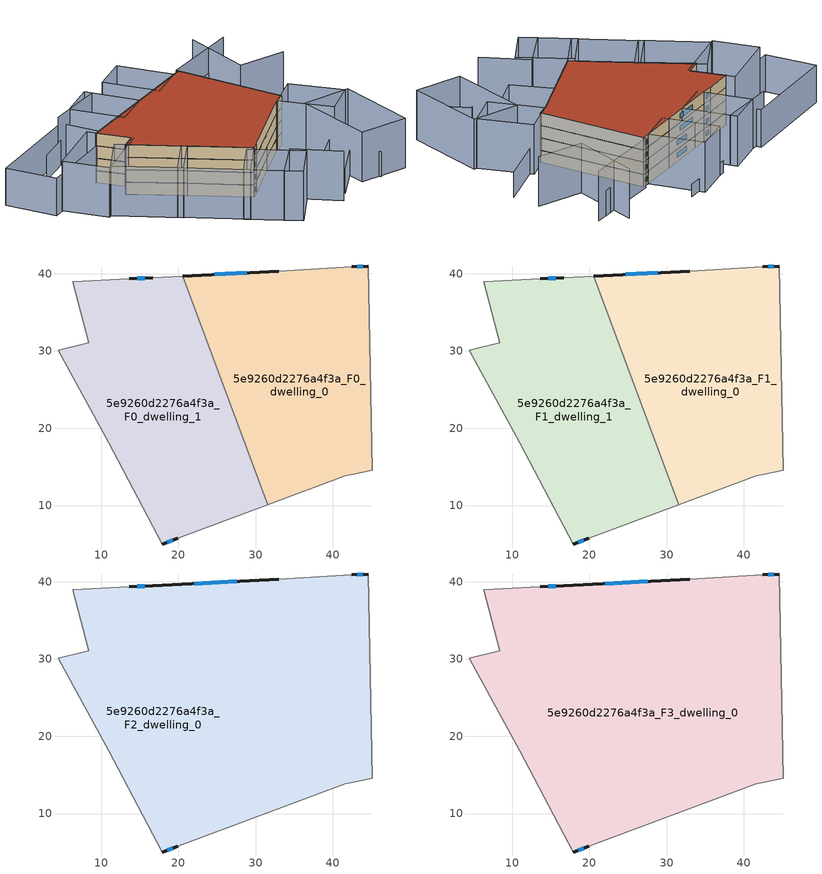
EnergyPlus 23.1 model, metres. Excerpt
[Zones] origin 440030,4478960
5e9260d2276a4f3a_F0_dwelling_0
 floor ground (EU_floor_Construction): 45.12,14.56 44.6,41.02 42.45,40.9 32.97,40.37 20.56,39.71 31.53,10.11 41.59,13.84 42.3,14 z0
 wall outside (EU_wall_Construction): 20.56,39.71 32.97,40.37 / 42.45,40.9 44.6,41.02 z0:3
 wall adiabatic (EU_wall_Construction): 44.6,41.02 45.12,14.56 42.3,14 41.59,13.84 31.53,10.11 / 32.97,40.37 42.45,40.9 z0:3
 wall to 5e9260d2276a4f3a_F0_dwelling_1 (EU_wall_Construction): 31.53,10.11 20.56,39.71 z0:3
 window (EU_Window_Construction): 24.67,39.92 28.86,40.15 / 43.16,40.94 43.89,40.98 z0.99:2.01
5e9260d2276a4f3a_F0_dwelling_1
 floor ground (EU_floor_Construction): 31.53,10.11 20.56,39.71 16.65,39.5 13.63,39.38 6.34,38.96 8.4,31.06 4.4,30.13 10.97,18.15 17.91,5.02 19.91,5.79 z0
 wall outside (EU_wall_Construction): 13.63,39.38 16.65,39.5 / 19.91,5.79 17.91,5.02 z0:3
 wall adiabatic (EU_wall_Construction): 16.65,39.5 20.56,39.71 / 31.53,10.11 19.91,5.79 / 17.91,5.02 10.97,18.15 4.4,30.13 8.4,31.06 6.34,38.96 13.63,39.38 z0:3
 window (EU_Window_Construction): 14.63,39.42 15.65,39.46 / 19.25,5.54 18.57,5.28 z0.99:2.01
5e9260d2276a4f3a_F1_dwelling_0
 floor to 5e9260d2276a4f3a_F0_dwelling_0 (EU_floor_Construction): 45.12,14.56 44.6,41.02 42.45,40.9 32.97,40.37 20.56,39.71 31.53,10.11 41.59,13.84 42.3,14 z3
 wall outside (EU_wall_Construction): 20.56,39.71 32.97,40.37 / 42.45,40.9 44.6,41.02 z3:6
 wall adiabatic (EU_wall_Construction): 44.6,41.02 45.12,14.56 42.3,14 41.59,13.84 31.53,10.11 / 32.97,40.37 42.45,40.9 z3:6
 wall to 5e9260d2276a4f3a_F1_dwelling_1 (EU_wall_Construction): 31.53,10.11 20.56,39.71 z3:6
 window (EU_Window_Construction): 24.67,39.92 28.86,40.15 / 43.16,40.94 43.89,40.98 z3.99:5.01
5e9260d2276a4f3a_F1_dwelling_1
 floor to 5e9260d2276a4f3a_F0_dwelling_1 (EU_floor_Construction): 31.53,10.11 20.56,39.71 16.65,39.5 13.63,39.38 6.34,38.96 8.4,31.06 4.4,30.13 10.97,18.15 17.91,5.02 19.91,5.79 z3
 wall outside (EU_wall_Construction): 13.63,39.38 16.65,39.5 / 19.91,5.79 17.91,5.02 z3:6
 wall adiabatic (EU_wall_Construction): 16.65,39.5 20.56,39.71 / 31.53,10.11 19.91,5.79 / 17.91,5.02 10.97,18.15 4.4,30.13 8.4,31.06 6.34,38.96 13.63,39.38 z3:6
 window (EU_Window_Construction): 14.63,39.42 15.65,39.46 / 19.25,5.54 18.57,5.28 z3.99:5.01
5e9260d2276a4f3a_F2_dwelling_0
 floor to 5e9260d2276a4f3a_F1_dwelling_0 (EU_floor_Construction): 45.12,14.56 44.6,41.02 42.45,40.9 32.97,40.37 20.56,39.71 31.53,10.11 41.59,13.84 42.3,14 z6
 floor to 5e9260d2276a4f3a_F1_dwelling_1 (EU_floor_Construction): 31.53,10.11 20.56,39.71 16.65,39.5 13.63,39.38 6.34,38.96 8.4,31.06 4.4,30.13 10.97,18.15 17.91,5.02 19.91,5.79 z6
 wall outside (EU_wall_Construction): 13.63,39.38 16.65,39.5 32.97,40.37 / 42.45,40.9 44.6,41.02 / 19.91,5.79 17.91,5.02 z6:9
 wall adiabatic (EU_wall_Construction): 32.97,40.37 42.45,40.9 / 44.6,41.02 45.12,14.56 42.3,14 41.59,13.84 19.91,5.79 / 17.91,5.02 10.97,18.15 4.4,30.13 8.4,31.06 6.34,38.96 13.63,39.38 z6:9
 window (EU_Window_Construction): 14.63,39.42 15.65,39.46 / 22.06,39.79 27.56,40.08 / 43.16,40.94 43.89,40.98 / 19.25,5.54 18.57,5.28 z6.99:8.01
5e9260d2276a4f3a_F3_dwelling_0
 floor to 5e9260d2276a4f3a_F2_dwelling_0 (EU_floor_Construction): 42.3,14 45.12,14.56 44.6,41.02 42.45,40.9 32.97,40.37 16.65,39.5 13.63,39.38 6.34,38.96 8.4,31.06 4.4,30.13 10.97,18.15 17.91,5.02 19.91,5.79 41.59,13.84 z9
 wall outside (EU_wall_Construction): 13.63,39.38 16.65,39.5 32.97,40.37 / 42.45,40.9 44.6,41.02 / 19.91,5.79 17.91,5.02 z9:12
 wall adiabatic (EU_wall_Construction): 32.97,40.37 42.45,40.9 / 44.6,41.02 45.12,14.56 42.3,14 41.59,13.84 19.91,5.79 / 17.91,5.02 10.97,18.15 4.4,30.13 8.4,31.06 6.34,38.96 13.63,39.38 z9:12
 window (EU_Window_Construction): 14.63,39.42 15.65,39.46 / 22.06,39.79 27.56,40.08 / 43.16,40.94 43.89,40.98 / 19.25,5.54 18.57,5.28 z9.99:11.01
 roof outside (EU_roof_Construction): 44.6,41.02 45.12,14.56 42.3,14 41.59,13.84 19.91,5.79 17.91,5.02 10.97,18.15 4.4,30.13 8.4,31.06 6.34,38.96 13.63,39.38 16.65,39.5 32.97,40.37 42.45,40.9 z12
shading: 30.26,-11.02 39.15,-6.73 / 39.15,-6.73 42.16,-12.97 / 53.76,7.72 51.51,15.79 / 51.51,15.79 64.13,19.31 / 61.92,42 42.98,40.36 / 11.35,50.72 1.92,48.94 / 19.91,5.79 42.27,14.1 / 42.27,14.1 46.74,2.04 / 46.74,2.04 24.39,-6.26 / 24.39,-6.26 19.91,5.79 z0:6; 10.99,-6.99 21.58,-1.89 / 21.58,-1.89 26.77,-12.69 / 45.12,14.56 44.59,41.54 / 44.59,41.54 65.15,41.94 / 65.45,26.61 54.37,30.89 / 54.37,30.89 60.62,47.05 / 24.37,51.04 9.35,50.49 / 55.75,4.06 48.98,-14.96 / 48.98,-14.96 37.59,-10.91 / 37.59,-10.91 44.36,8.11 / 44.36,8.11 55.75,4.06 / 16.36,5.97 22.58,-5.75 / 22.58,-5.75 12.98,-10.85 / 12.98,-10.85 6.76,0.87 / 6.76,0.87 16.36,5.97 / 46.18,1.53 42.3,14.01 / 42.3,14.01 51.21,16.77 / 51.21,16.77 55.08,4.3 / 55.08,4.3 46.18,1.53 / 7.46,-0.46 -0.05,13.84 / -0.05,13.84 10.4,19.33 / 10.4,19.33 17.91,5.02 / 17.91,5.02 7.46,-0.46 / 0.6,12.63 -6.99,26.89 / -6.99,26.89 3.38,32.41 / 3.38,32.41 10.97,18.15 / 10.97,18.15 0.6,12.63 / 8.54,30.48 -7.9,26.68 / -7.9,26.68 -10.37,37.37 / -10.37,37.37 6.06,41.18 / 6.06,41.18 8.54,30.48 / 16.95,38.04 14.33,50.78 / 14.33,50.78 24.02,52.77 / 24.02,52.77 26.64,40.03 / 26.64,40.03 16.95,38.04 / 39.67,54.02 42.45,40.9 / 42.45,40.9 33.27,38.96 / 33.27,38.96 30.49,52.08 / 30.49,52.08 39.67,54.02 z0:12; 13.63,39.38 -13.24,37.13 / -13.24,37.13 -14.28,49.59 / -14.28,49.59 12.59,51.84 / 12.59,51.84 13.63,39.38 z0:9; 43.36,52.71 28.82,51.99 z0:3
[Building]
EU S2 Campaign: North Axis=0; Terrain=City; Solar Distribution=FullExterior
[Site:Location]
Madrid: Latitude=40.5; Longitude=-3.5; Time Zone=1; Elevation=609
[SizingPeriod:WeatherFileDays]
AnnualSizingPeriod: Begin Month=1; Begin Day of Month=1; End Month=12; End Day of Month=31; Day of Week for Start Day=Monday; Use Weather File Daylight Saving Period=No; Use Weather File Rain and Snow Indicators=No
[MATERIAL]
EU_InternalMass_Material: Roughness=MediumRough; Thickness=0.1; Conductivity=1; Density=1800; Specific Heat=900; Thermal Absorptance=0.9; Solar Absorptance=0.7; Visible Absorptance=0.7
[MATERIAL:NOMASS] Roughness=MediumRough; Thermal Absorptance=0.9; Solar Absorptance=0.7; Visible Absorptance=0.7
Name | Thermal Resistance
EU_wall_NoMass | 0.609216
EU_roof_NoMass | 0.513268
EU_floor_NoMass | 0.568163
[WINDOWMATERIAL:SIMPLEGLAZINGSYSTEM]
EU_Window_SimpleGlazing: UFactor=5.50606; Solar Heat Gain Coefficient=0.85; Visible Transmittance=0.85
[CONSTRUCTION]
EU_wall_Construction: EU_wall_NoMass
EU_roof_Construction: EU_roof_NoMass
EU_floor_Construction: EU_floor_NoMass
EU_InternalMass_Construction: EU_InternalMass_Material
EU_Window_Construction: EU_Window_SimpleGlazing
[ZONE] Type=1; Multiplier=1; Ceiling Height=autocalculate; Floor Area=autocalculate; Part of Total Floor Area=Yes
Name | Volume
5e9260d2276a4f3a_F0_dwelling_0; 5e9260d2276a4f3a_F1_dwelling_0 | 1622.28
5e9260d2276a4f3a_F2_dwelling_0 | 3244.56
5e9260d2276a4f3a_F3_dwelling_0 | 3244.57
5e9260d2276a4f3a_F0_dwelling_1; 5e9260d2276a4f3a_F1_dwelling_1 | 1622.29
[INTERNALMASS] Construction=EU_InternalMass_Construction
Name | Zone or ZoneList | Surface Area
5e9260d2276a4f3a_F0_dwelling_0_EU_InternalMass | 5e9260d2276a4f3a_F0_dwelling_0 | 540.76
5e9260d2276a4f3a_F0_dwelling_1_EU_InternalMass | 5e9260d2276a4f3a_F0_dwelling_1 | 540.762
5e9260d2276a4f3a_F1_dwelling_0_EU_InternalMass | 5e9260d2276a4f3a_F1_dwelling_0 | 540.76
5e9260d2276a4f3a_F1_dwelling_1_EU_InternalMass | 5e9260d2276a4f3a_F1_dwelling_1 | 540.762
5e9260d2276a4f3a_F2_dwelling_0_EU_InternalMass | 5e9260d2276a4f3a_F2_dwelling_0 | 1081.52
5e9260d2276a4f3a_F3_dwelling_0_EU_InternalMass | 5e9260d2276a4f3a_F3_dwelling_0 | 1081.52
[OTHEREQUIPMENT] Fuel Type=Electricity; Design Level Calculation Method=Watts/Area; Power per Zone Floor Area=1; Fraction Latent=0; Fraction Radiant=0; Fraction Lost=0; Carbon Dioxide Generation Rate=0; EndUse Subcategory=EU_Step8_InternalGains
Name | Zone or ZoneList or Space or SpaceList | Schedule
EU_Step8_InternalGain_5e9260d2276a4f3a_F0_dwelling_0_f000 | 5e9260d2276a4f3a_F0_dwelling_0 | EU_Step8_GainSchedule_5e9260d2276a4f3a_F0_dwelling_0_f000
EU_Step8_InternalGain_5e9260d2276a4f3a_F0_dwelling_1_f000 | 5e9260d2276a4f3a_F0_dwelling_1 | EU_Step8_GainSchedule_5e9260d2276a4f3a_F0_dwelling_1_f000
EU_Step8_InternalGain_5e9260d2276a4f3a_F1_dwelling_0_f000 | 5e9260d2276a4f3a_F1_dwelling_0 | EU_Step8_GainSchedule_5e9260d2276a4f3a_F1_dwelling_0_f000
EU_Step8_InternalGain_5e9260d2276a4f3a_F1_dwelling_1_f000 | 5e9260d2276a4f3a_F1_dwelling_1 | EU_Step8_GainSchedule_5e9260d2276a4f3a_F1_dwelling_1_f000
EU_Step8_InternalGain_5e9260d2276a4f3a_F2_dwelling_0_f000 | 5e9260d2276a4f3a_F2_dwelling_0 | EU_Step8_GainSchedule_5e9260d2276a4f3a_F2_dwelling_0_f000
EU_Step8_InternalGain_5e9260d2276a4f3a_F3_dwelling_0_f000 | 5e9260d2276a4f3a_F3_dwelling_0 | EU_Step8_GainSchedule_5e9260d2276a4f3a_F3_dwelling_0_f000
[ZONEVENTILATION:DESIGNFLOWRATE] Schedule=EU_AlwaysOn; Design Flow Rate Calculation Method=AirChanges/Hour; Air Changes per Hour=0.752966; Ventilation Type=Natural; Fan Pressure Rise=0; Fan Total Efficiency=1; Constant Term Coefficient=1; Temperature Term Coefficient=0; Velocity Term Coefficient=0; Velocity Squared Term Coefficient=0; Minimum Indoor Temperature=-100; Maximum Indoor Temperature=100; Delta Temperature=-100; Minimum Outdoor Temperature=-100; Maximum Outdoor Temperature=100; Maximum Wind Speed=40
Name | Zone or ZoneList or Space or SpaceList
EU_ConstantAir_5e9260d2276a4f3a_F0_dwelling_0 | 5e9260d2276a4f3a_F0_dwelling_0
EU_ConstantAir_5e9260d2276a4f3a_F0_dwelling_1 | 5e9260d2276a4f3a_F0_dwelling_1
EU_ConstantAir_5e9260d2276a4f3a_F1_dwelling_0 | 5e9260d2276a4f3a_F1_dwelling_0
EU_ConstantAir_5e9260d2276a4f3a_F1_dwelling_1 | 5e9260d2276a4f3a_F1_dwelling_1
EU_ConstantAir_5e9260d2276a4f3a_F2_dwelling_0 | 5e9260d2276a4f3a_F2_dwelling_0
EU_ConstantAir_5e9260d2276a4f3a_F3_dwelling_0 | 5e9260d2276a4f3a_F3_dwelling_0
[HVACTEMPLATE:THERMOSTAT] Constant Heating Setpoint=20; Constant Cooling Setpoint=50
EU_HeatOnly_5e9260d2276a4f3a_F0_dwelling_0; EU_HeatOnly_5e9260d2276a4f3a_F0_dwelling_1; EU_HeatOnly_5e9260d2276a4f3a_F1_dwelling_0; EU_HeatOnly_5e9260d2276a4f3a_F1_dwelling_1; EU_HeatOnly_5e9260d2276a4f3a_F2_dwelling_0; EU_HeatOnly_5e9260d2276a4f3a_F3_dwelling_0
[HVACTEMPLATE:ZONE:IDEALLOADSAIRSYSTEM] System Availability Schedule=EU_AlwaysOn; Maximum Heating Supply Air Temperature=50; Minimum Cooling Supply Air Temperature=13; Maximum Heating Supply Air Humidity Ratio=0.0156; Minimum Cooling Supply Air Humidity Ratio=0.0077; Heating Limit=NoLimit; Cooling Limit=NoLimit; Heating Availability Schedule=EU_AlwaysOn; Cooling Availability Schedule=EU_CoolingOff; Dehumidification Control Type=ConstantSensibleHeatRatio; Cooling Sensible Heat Ratio=0.7; Dehumidification Setpoint=60; Humidification Control Type=None; Humidification Setpoint=30; Outdoor Air Method=None; Outdoor Air Flow Rate per Person=0.00944; Outdoor Air Flow Rate per Zone Floor Area=0; Outdoor Air Flow Rate per Zone=0; Demand Controlled Ventilation Type=None; Outdoor Air Economizer Type=NoEconomizer; Heat Recovery Type=None; Sensible Heat Recovery Effectiveness=0.7; Latent Heat Recovery Effectiveness=0.65
Name | Template Thermostat
5e9260d2276a4f3a_F0_dwelling_0 | EU_HeatOnly_5e9260d2276a4f3a_F0_dwelling_0
5e9260d2276a4f3a_F0_dwelling_1 | EU_HeatOnly_5e9260d2276a4f3a_F0_dwelling_1
5e9260d2276a4f3a_F1_dwelling_0 | EU_HeatOnly_5e9260d2276a4f3a_F1_dwelling_0
5e9260d2276a4f3a_F1_dwelling_1 | EU_HeatOnly_5e9260d2276a4f3a_F1_dwelling_1
5e9260d2276a4f3a_F2_dwelling_0 | EU_HeatOnly_5e9260d2276a4f3a_F2_dwelling_0
5e9260d2276a4f3a_F3_dwelling_0 | EU_HeatOnly_5e9260d2276a4f3a_F3_dwelling_0
[SIZING:ZONE] Zone Cooling Design Supply Air Temperature Input Method=SupplyAirTemperature; Zone Cooling Design Supply Air Temperature=13; Zone Heating Design Supply Air Temperature Input Method=SupplyAirTemperature; Zone Heating Design Supply Air Temperature=50; Zone Cooling Design Supply Air Humidity Ratio=0.008; Zone Heating Design Supply Air Humidity Ratio=0.008; Cooling Design Air Flow Method=DesignDay; Cooling Design Air Flow Rate=0; Cooling Minimum Air Flow per Zone Floor Area=0.000762; Cooling Minimum Air Flow=0; Cooling Minimum Air Flow Fraction=0.2; Heating Design Air Flow Method=DesignDay; Heating Design Air Flow Rate=0; Heating Maximum Air Flow per Zone Floor Area=0.002032; Heating Maximum Air Flow=0.141576; Heating Maximum Air Flow Fraction=0.3; Account for Dedicated Outdoor Air System=No; Dedicated Outdoor Air System Control Strategy=NeutralSupplyAir; Dedicated Outdoor Air Low Setpoint Temperature for Design=autosize; Dedicated Outdoor Air High Setpoint Temperature for Design=autosize; Zone Load Sizing Method=Sensible Load Only No Latent Load; Zone Latent Cooling Design Supply Air Humidity Ratio Input Method=HumidityRatioDifference; Zone Cooling Design Supply Air Humidity Ratio Difference=0.005; Zone Latent Heating Design Supply Air Humidity Ratio Input Method=HumidityRatioDifference; Zone Humidification Design Supply Air Humidity Ratio Difference=0.005
5e9260d2276a4f3a_F0_dwelling_0; 5e9260d2276a4f3a_F0_dwelling_1; 5e9260d2276a4f3a_F1_dwelling_0; 5e9260d2276a4f3a_F1_dwelling_1; 5e9260d2276a4f3a_F2_dwelling_0; 5e9260d2276a4f3a_F3_dwelling_0
[SCHEDULE:CONSTANT]
Name | Hourly Value
EU_AlwaysOn | 1
EU_CoolingOff | 0
[SCHEDULE:FILE] Column Number=1; Rows to Skip at Top=0; Number of Hours of Data=8760; Column Separator=Comma; Interpolate to Timestep=No; Minutes per Item=60; Adjust Schedule for Daylight Savings=Yes
Name | File
EU_Step8_GainSchedule_5e9260d2276a4f3a_F0_dwelling_0_f000 | ../../schedules/5e9260d2276a4f3a/5e9260d2276a4f3a_F0_dwelling_0_f000_gain.csv
EU_Step8_GainSchedule_5e9260d2276a4f3a_F0_dwelling_1_f000 | ../../schedules/5e9260d2276a4f3a/5e9260d2276a4f3a_F0_dwelling_1_f000_gain.csv
EU_Step8_GainSchedule_5e9260d2276a4f3a_F1_dwelling_0_f000 | ../../schedules/5e9260d2276a4f3a/5e9260d2276a4f3a_F1_dwelling_0_f000_gain.csv
EU_Step8_GainSchedule_5e9260d2276a4f3a_F1_dwelling_1_f000 | ../../schedules/5e9260d2276a4f3a/5e9260d2276a4f3a_F1_dwelling_1_f000_gain.csv
EU_Step8_GainSchedule_5e9260d2276a4f3a_F2_dwelling_0_f000 | ../../schedules/5e9260d2276a4f3a/5e9260d2276a4f3a_F2_dwelling_0_f000_gain.csv
EU_Step8_GainSchedule_5e9260d2276a4f3a_F3_dwelling_0_f000 | ../../schedules/5e9260d2276a4f3a/5e9260d2276a4f3a_F3_dwelling_0_f000_gain.csv
